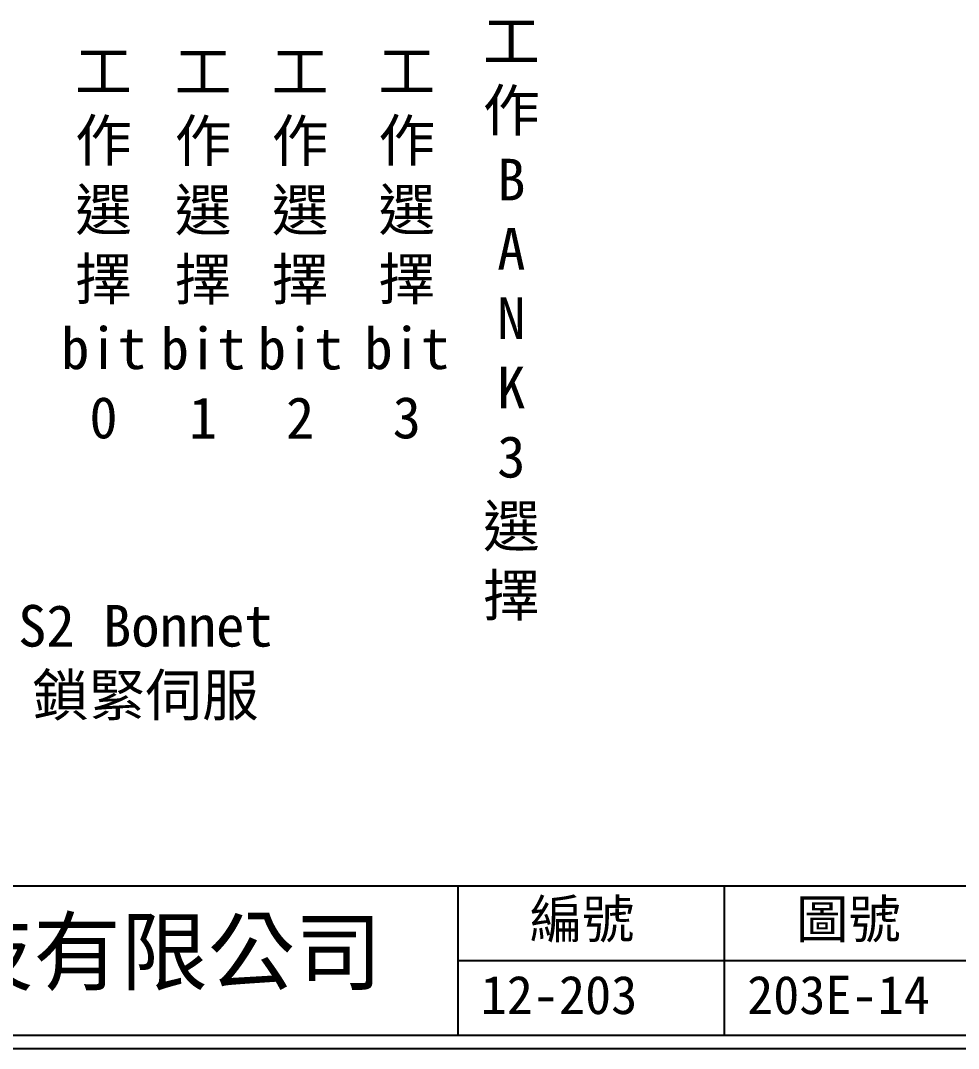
# Model space of a CAD drawing. Extents: x 926 to 1213, y -211 to -7.
# Drawn here: x 1020.4 to 1108.4, y -211.2 to -114.8 of the extents above; entities that cross this region are included whole.
import ezdxf

# ---------------------------------------------------------------- set-up
doc = ezdxf.new("R2010")
doc.units = 0
doc.layers.add('圖框層', color=7, linetype='CONTINUOUS')
doc.layers.add('標尺寸層', color=3, linetype='CONTINUOUS')
doc.styles.add('CNS', font='romanc.shx', dxfattribs={"bigfont": 'chineset.shx'})
doc.styles.add('STSL', font='KAIU.TTF')

msp = doc.modelspace()

# ---------------------------------------------------------------- linework, layer by layer
at = {"layer": '圖框層', "color": 7}
for p, q in [((926.992, -195.969), (1211.493, -195.969)), ((1061.493, -209.969), (1061.493, -195.969)), ((1086.493, -209.969), (1086.493, -195.969)), ((1061.493, -202.969), (1211.493, -202.969)), ((926.992, -209.969), (1211.493, -209.969)), ((925.742, -211.218), (1212.742, -211.218))]:
    msp.add_line(p, q, dxfattribs=at)

# ---------------------------------------------------------------- texts
at = {"layer": '圖框層', "color": 4, "style": 'STSL'}
for s, height, p in [('編號', 3.6, (1068.208, -200.882)), ('圖號', 3.6, (1093.208, -200.882)), ('泓陞自動化科技有限公司', 6, (964.346, -205.142)), ('12-203', 3.6, (1063.606, -207.994)), ('203E-14', 3.6, (1088.606, -207.994))]:
    msp.add_text(s, height=height, dxfattribs=at).set_placement(p)
at = {"layer": '標尺寸層', "color": 7, "char_height": 3.9, "attachment_point": 5, "style": 'CNS'}
for s, insert, width in [('{\\fDFKai-SB|b0|i0|c136|p65;工作\\PB\\PA\\PN\\PK\\P3\\P選擇}', (1066.48, -142.917), 8.6627), ('{\\fDFKai-SB|b0|i0|c136|p65;工作選擇bit\\P0}', (1028.213, -135.807), 8.6627), ('{\\fDFKai-SB|b0|i0|c136|p65;工作選擇bit\\P1}', (1037.554, -135.807), 8.6627), ('{\\fDFKai-SB|b0|i0|c136|p65;工作選擇bit\\P2}', (1046.662, -135.807), 8.6627), ('{\\fDFKai-SB|b0|i0|c136|p65;工作選擇bit\\P3}', (1056.672, -135.807), 8.6627), ('{\\fDFKai-SB|b0|i0|c136|p65;S2 Bonnet鎖緊伺服}', (1032.142, -175.039), 27.75824)]:
    msp.add_mtext(s, dxfattribs=dict(at, insert=insert, width=width))

doc.saveas('drawing.dxf')
